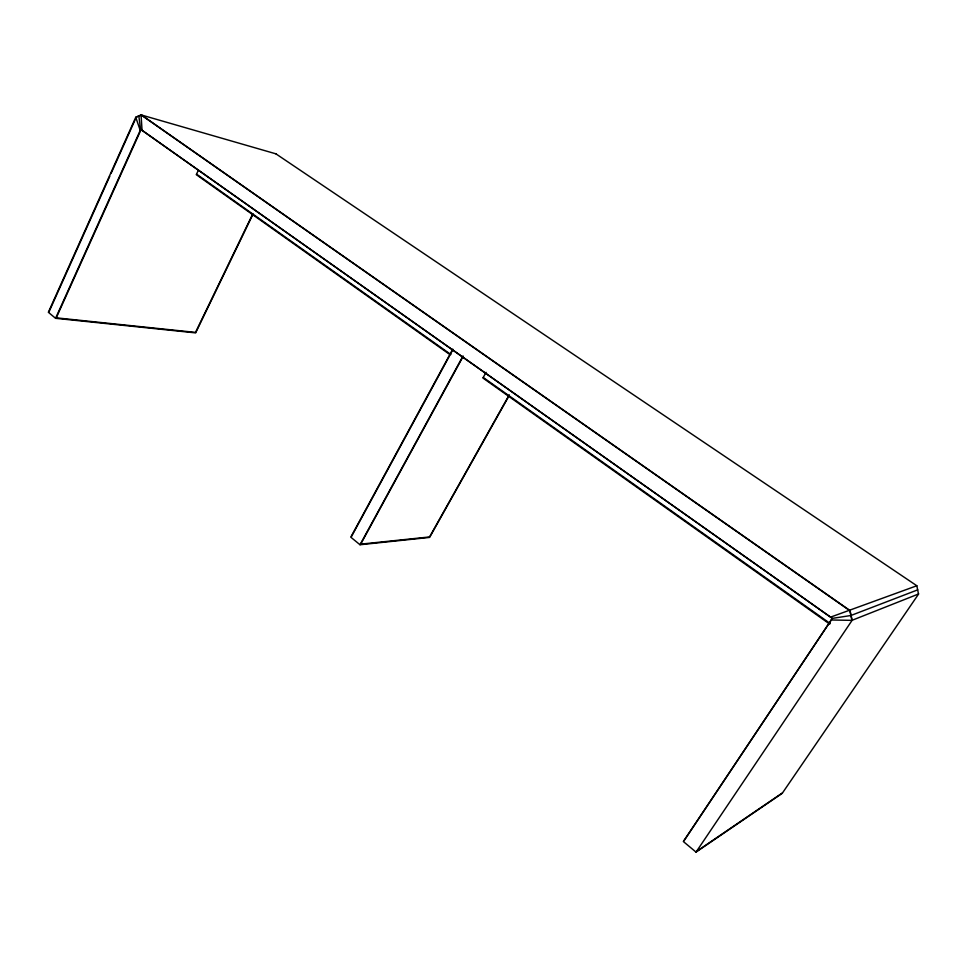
<?xml version="1.0" encoding="UTF-8"?>
<svg xmlns="http://www.w3.org/2000/svg" width="967" height="967" viewBox="0 0 967 967"><rect width="100%" height="100%" fill="white"/><g stroke="black" fill="none" stroke-linecap="round" stroke-linejoin="round"><path stroke-width="1.45" d="M49.039 311.809L109.803 176.272M111.036 173.528L134.969 120.126M276.284 153.946L141.061 114.892L135.767 117.273L48.35 312.281L55.578 318.312L140.626 129.505L138.849 116.209M917.743 589.846L850.875 615.508L832.321 618.384L141.061 129.626L56.267 317.841L195.515 332.394L252.617 214.19M198.453 170.047L196.301 174.652L449.8 354.514M253.088 214.009L195.648 332.89L55.578 318.312M452.774 349.135L350.779 537.168L360.014 544.747L429.59 537.422L509.162 395.563M351.456 536.576L452.085 351.118M360.014 544.747L462.891 356.182M463.217 356.267L360.691 544.155L429.553 536.951L509.258 394.838M486.063 372.343L482.932 378.024L829.626 624.017M684.032 840.734L832.321 618.384L683.343 841.532L696.035 852.108L782.23 793.327L918.65 593.943L851.927 620.355L831.427 619.992M696.035 852.108L852.145 620.27L850.053 610.588L141.508 115.013L135.767 117.273L140.433 131.041M696.736 851.311L782.376 792.94M918.493 594.004L916.825 585.748L830.556 617.139L141.061 129.626M142.052 130.327L141.061 114.892L849.824 610.673L851.927 620.355M275.933 153.85L916.825 585.748M196.543 174.133L450.888 354.514M483.246 377.456L830.242 623.546"/></g></svg>
